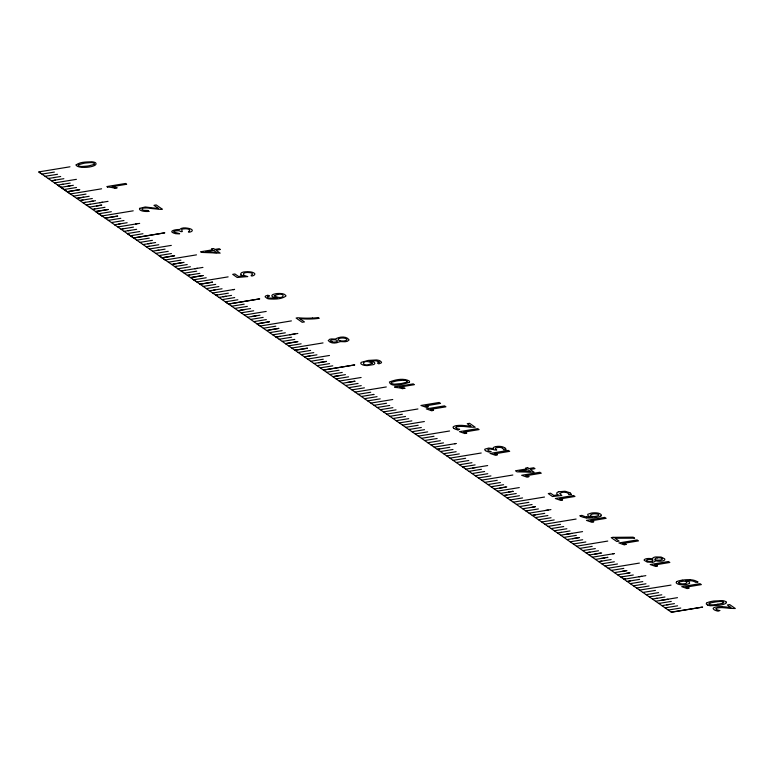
<?xml version="1.0" encoding="UTF-8"?>
<svg xmlns="http://www.w3.org/2000/svg" width="774" height="774" viewBox="0 0 774 774"><rect width="100%" height="100%" fill="white"/><g stroke="black" fill="none" stroke-linecap="round" stroke-linejoin="round"><path stroke-width="1.16" d="M139.746 208.332L145.231 206.977L156.416 208.322M706.701 603.072L707.233 602.723A9.868 3.425 0.7 0 1 708.558 602.172L709.574 601.862A20.704 7.179 0.7 0 1 713.754 601.03L722.568 600.624A5.399 1.877 0.7 0 1 725.151 601.301L726.167 602.027M409.049 382.424C404.686 383.759 390.706 388.209 389.409 381.998C395.408 379.666 403.07 377.896 409.078 380.856A5.844 2.032 0.7 0 1 409.098 382.433M406.756 382.143L402.287 383.353A39.077 13.555 0.7 0 1 400.613 383.633L394.295 384.165A3.793 1.316 0.7 0 1 391.731 382.23L396.201 381.031A39.271 13.622 0.7 0 1 398.407 380.663L403.98 380.218M93.886 164.494L89.416 165.704A39.271 13.622 0.7 0 1 87.21 166.071L81.657 166.516A3.793 1.316 0.7 0 1 78.6 164.62M78.745 164.649L83.873 163.285A39.077 13.555 0.7 0 1 85.546 163.014L91.119 162.569M722.732 603.12L723.661 602.54A2.312 0.803 0.7 0 0 723.496 601.998L723.361 601.93A2.661 0.919 0.7 0 0 721.919 601.543L720.062 601.495M458.073 429.899L459.65 429.26A6.956 2.419 0.7 0 1 456.35 428.274M719.752 610.531L718.175 611.16A8.92 3.096 0.7 0 1 714.073 609.689L713.212 608.77A4.702 1.635 0.7 0 1 713.512 607.977A6.25 2.167 0.7 0 1 716.56 606.922A9.975 3.464 0.7 0 1 722.074 606.681M709.855 603.207L708.955 603.71A2.477 0.861 0.7 0 0 709.013 604.281L709.1 604.359A2.225 0.774 0.7 0 0 710.039 604.697L711.558 604.842A6.782 2.351 0.7 0 0 712.69 604.833L713.638 604.784A19.853 6.889 0.7 0 0 717.808 604.262M490.871 451.523L489.216 452.103A9.133 3.164 0.7 0 1 485.675 450.691M558.789 491.771L565.039 491.258L569.896 492.738M69.97 166.797L38.7 171.925L40.761 173.357M41.912 174.111L54.374 172.08M45.076 176.308L57.537 174.285M53.706 177.614L60.701 176.482M54.509 177.507L48.24 178.513L49.052 178.407M54.538 180.197L63.865 178.688M51.403 180.719L55.341 180.09M54.567 182.916L76.403 179.345M57.731 185.121L63.187 184.212M61.668 184.493L70.192 183.09M60.894 187.318L61.678 187.192M60.923 187.347L70.221 185.779M67.938 186.186L73.356 185.296M64.058 189.524L76.52 187.492M79.654 189.669L67.222 191.72L79.683 189.698M58.398 185.634L70.347 193.955L101.588 188.808M114.987 188.217L117.203 187.85A16.196 5.621 0.7 0 0 112.095 186.679L126.704 184.26L125.562 183.467L106.822 186.563L107.557 187.076M73.549 196.122L86.011 194.1M76.713 198.328L83.718 197.167M77.526 198.221L89.174 196.296M80.66 200.398L92.338 198.502M79.877 200.534L83.041 200.04M90.045 201.579L93.141 201.066M84.608 202.469L95.502 200.698M83.041 202.73L85.421 202.362M87.578 204.704L102.565 202.237M86.204 204.936L90.355 204.278M99.885 202.701L108.031 201.356M89.368 207.132L101.791 205.081L96.402 206M92.522 209.338L94.883 208.951M94.128 209.096L104.993 207.306M98.849 213.74L111.321 211.708M102.013 215.946L133.225 210.818M108.341 220.348L120.812 218.316M111.504 222.544L123.975 220.522M118.586 224.102L127.139 222.719M114.668 224.75L120.173 223.87M114.707 224.77L115.49 224.644M117.832 226.946L136.921 223.802M135.585 224.044L139.668 223.376M120.996 229.152L123.347 228.765M122.602 228.911L133.467 227.121M124.159 231.358L129.626 230.449M128.107 230.729L136.63 229.327M127.323 233.555L139.794 231.523M130.487 235.76L142.948 233.729M133.65 237.957L164.823 232.819L133.689 237.976L127.546 233.758M136.814 240.163L149.276 238.131M139.978 242.359L152.439 240.337M147.834 243.791L155.603 242.533M143.142 244.565L150.959 243.297M148.666 246.374L158.767 244.739M146.305 246.761L149.469 246.267M149.469 248.967L171.306 245.397M152.633 251.173L158.873 250.137M156.58 250.544L165.094 249.141M155.797 253.369L168.258 251.337M158.96 255.575L171.422 253.543M162.124 257.771L174.556 255.72M162.153 257.8L174.585 255.749M165.288 259.977L196.49 254.859M168.451 262.173L180.913 260.151M171.615 264.379L182.5 262.579M173.221 264.137L184.077 262.347M187.24 264.553L174.779 266.585L176.385 266.343M177.943 268.781L190.404 266.749M177.972 268.801L178.765 268.675M197.467 268.278L181.106 270.987L185.267 270.329M194.787 268.752L202.943 267.407M184.27 273.183L196.731 271.161M189.785 275.002L187.434 275.389L199.895 273.357M203.03 275.534L190.597 277.585L203.059 275.563M193.761 279.791L206.223 277.76M228.127 276.869L196.925 281.988L192.813 279.182M200.089 284.193L212.521 282.142M200.118 284.213L212.55 282.162M203.252 286.399L215.714 284.368M206.416 288.596L218.878 286.564M213.489 290.153L222.041 288.77M209.58 290.801L215.075 289.921M212.744 292.998L234.541 289.408M233.216 289.65L234.58 289.428M215.907 295.204L217.475 294.942M215.936 295.223L228.369 293.172M219.071 297.4L226.076 296.248M223.009 296.781L231.532 295.378M222.235 299.606L234.696 297.574M225.398 301.812L237.86 299.78M228.562 304.008L259.735 298.87L228.591 304.027L226.472 302.615M231.726 306.214L244.187 304.182M234.89 308.41L247.351 306.388M240.404 310.229L250.515 308.584M238.053 310.616L245.097 309.484M242.001 312.686L253.678 310.79M241.217 312.812L242.813 312.58M244.381 315.018L266.208 311.438M247.545 317.214L256.097 315.802M251.482 316.595L260.006 315.192M250.708 319.42L263.17 317.388M253.872 321.626L266.333 319.594M257.026 323.822L269.458 321.771L257.065 323.842M291.401 320.9L260.19 326.028L258.11 324.625M263.353 328.224L275.825 326.202M266.517 330.43L278.95 328.379L268.907 330.063M269.681 332.627L282.152 330.604M272.845 334.832L285.316 332.801M276.008 337.038L295.097 333.884M276.047 337.058L280.169 336.371M289.699 334.803L297.845 333.459M279.172 339.235L291.643 337.203M283.129 341.305L282.336 341.44L294.807 339.409M285.5 343.637L297.932 341.586L285.538 343.666M288.663 345.843L301.134 343.811M291.827 348.039L323.039 342.921M298.154 352.451L310.616 350.419M301.318 354.647L313.78 352.615M306.843 356.466L316.943 354.821M304.482 356.853L309.977 355.972M307.646 359.049L329.482 355.479M310.809 361.255L323.271 359.223M313.973 363.451L326.405 361.4M318.695 362.706L326.435 361.429M317.137 365.657L329.598 363.625M320.301 367.853L332.762 365.831M354.637 364.912L323.464 370.059L354.666 364.941M326.628 372.265L339.089 370.233M329.792 374.461L342.253 372.429M345.417 374.635L332.955 376.667L339.225 375.661M336.119 378.863L348.581 376.841M339.283 381.069L361.119 377.489M342.447 383.265L354.879 381.214M347.168 382.52L354.908 381.243M345.61 385.471L358.072 383.44M348.774 387.677L361.235 385.646M351.938 389.873L364.399 387.842M355.102 392.079L386.303 386.952M358.265 394.276L370.727 392.254M402.644 388.625L404.86 388.258M361.429 396.482L373.861 394.43M373.116 394.576L373.89 394.45M364.593 398.678L377.054 396.656M367.756 400.884L380.218 398.852M370.92 403.08L392.757 399.51M374.084 405.286L386.545 403.254M377.248 407.492L389.709 405.46M380.411 409.688L392.873 407.656M383.575 411.894L396.036 409.862M386.739 414.09L417.941 408.972M389.903 416.296L402.364 414.264M393.066 418.492L405.528 416.47M396.23 420.698L408.691 418.666M399.394 422.904L411.855 420.872M402.557 425.1L424.384 421.53M405.721 427.306L418.183 425.274M408.885 429.502L421.346 427.48M408.914 429.531L409.698 429.396M412.049 431.708L424.51 429.676M415.212 433.904L427.674 431.882M418.366 436.11L449.578 430.992M421.53 438.307L434.001 436.284M424.694 440.512L437.165 438.481M427.858 442.718L440.329 440.687M431.021 444.915L443.492 442.883M454.628 443.744L455.992 443.521M434.185 447.12L456.021 443.541M437.349 449.317L449.82 447.295M437.387 449.346L439.738 448.949M440.512 451.523L452.983 449.491M443.676 453.719L456.147 451.697M446.84 455.925L459.311 453.893M450.004 458.131L481.215 453.003M453.167 460.327L465.638 458.295M456.331 462.533L468.792 460.501M459.495 464.729L471.956 462.707M465.019 466.548L462.659 466.935L475.12 464.903M465.822 469.131L487.659 465.561M472.711 468.028L475.439 467.573M468.986 471.337L481.447 469.305M472.15 473.533L484.611 471.511M475.313 475.739L487.775 473.707M478.477 477.945L490.939 475.913M481.641 480.141L512.843 475.023M484.805 482.347L497.266 480.315M487.968 484.543L500.43 482.521M492.699 486.488L491.132 486.749L503.593 484.718M494.296 488.945L506.757 486.923M499.791 488.075L505.983 487.049M497.459 491.151L519.296 487.581M508.412 492.071L513.056 491.306M500.623 493.357L513.085 491.326M516.248 493.522L503.787 495.554L506.951 495.06M506.951 497.759L519.412 495.728M510.114 499.956L522.576 497.934M513.278 502.162L544.48 497.043M516.442 504.358L528.903 502.336M519.606 506.564L532.067 504.532M522.769 508.77L535.202 506.718M532.135 507.251L535.231 506.738M526.717 510.84L525.933 510.966L538.394 508.934M545.457 510.463L550.933 509.592M529.097 513.172L548.205 510.037M533.044 515.242L544.722 513.346M532.26 515.368L535.424 514.874M535.424 517.574L547.886 515.542M538.588 519.77L551.049 517.748M541.752 521.976L554.213 519.944M544.915 524.172L576.117 519.054M548.079 526.378L560.54 524.346M551.243 528.584L563.704 526.552M554.407 530.78L566.868 528.748M557.57 532.986L561.479 532.338M559.95 532.618L570.032 530.954M560.734 535.182L582.561 531.612M566.258 534.302L571.705 533.402M563.898 537.388L576.359 535.356M572.518 538.685L579.494 537.533L567.061 539.584M570.225 541.79L582.687 539.759M573.389 543.996L585.85 541.964M576.553 546.192L607.754 541.074M579.707 548.398L592.178 546.367M582.87 550.595L595.341 548.572M586.034 552.8L589.952 552.152M587.64 552.559L598.505 550.769M589.198 554.997L601.669 552.975M594.703 554.126L600.885 553.1M612.805 553.826L614.169 553.604M592.362 557.203L614.198 553.623M600.992 558.499L607.958 557.357L607.213 557.503M595.525 559.399L604.891 557.89M600.266 561.344L611.16 559.573M598.689 561.605L601.853 561.111M601.853 563.811L614.324 561.779M605.016 566.007L617.488 563.975M608.18 568.213L639.392 563.085M611.344 570.409L623.815 568.387M622.296 571.328L626.94 570.564L614.508 572.615M617.671 574.811L630.104 572.76L626.263 573.428M620.835 577.017L623.196 576.63M622.441 576.785L633.296 574.985M623.999 579.223L625.382 578.991M639.014 576.746L645.835 575.643M624.028 579.242L641.752 576.32M628.74 581.158L639.624 579.387M627.163 581.419L630.326 580.926M642.788 581.593L630.326 583.625L631.149 583.519M633.49 585.821L645.951 583.799M636.654 588.027L649.115 585.995M671.019 585.105L639.614 590.088M697.906 582.019L695.749 582.377A6.182 2.148 0.7 0 0 695.342 582.087L693.436 581.245A6.008 2.08 0.7 0 0 690.176 580.674M642.981 592.429L655.443 590.398M646.174 594.655L658.606 592.603M650.092 596.706L649.309 596.831L661.77 594.8M652.472 599.037L657.165 598.263M655.636 598.544L664.934 597.006M655.636 601.234L677.473 597.663M661.16 600.353L667.962 599.231M658.8 603.439L671.261 601.408M658.829 603.459L659.622 603.333M666.646 604.862L674.425 603.614M661.964 605.636L669.007 604.504M665.127 607.842L677.589 605.81M668.291 610.038L680.752 608.016M652.521 562.253L647.248 562.108L644.2 560.308A4.499 1.558 0.7 0 1 644.423 559.573A5.108 1.771 0.7 0 1 646.89 558.625A4.992 1.732 0.7 0 1 649.541 558.489A6.105 2.119 0.7 0 1 652.521 558.944M519.325 471.211L528.062 469.828L530.596 471.589M180.816 231.629C185.315 232.103 177.846 228.93 184.628 228.814C185.983 228.494 191.565 229.21 189.127 231.136C185.402 233.68 197.07 231.174 189.988 228.678C186.747 227.904 181.958 226.985 179.452 229.626C177.672 228.998 165.81 231.078 175.543 233.671C189.098 234.561 163.633 231.484 178.581 230.71A5.254 1.819 0.7 0 1 180.652 231.494M571.096 494.402L568.687 494.528A8.35 2.893 0.7 0 0 567.797 493.125A4.644 1.606 0.7 0 0 565.436 492.322M519.373 471.25L530.548 471.598M728.711 607.3L731.004 607.571L727.328 604.968L729.669 604.581L735.3 608.509L730.037 608.383A48.51 16.825 0.7 0 0 723.245 607.706A8.572 2.97 0.7 0 0 718.233 607.822A4.218 1.461 0.7 0 0 716.26 608.49M707.542 605.016L706.42 604.165A5.234 1.819 0.7 0 1 706.701 603.072M269.236 295.939L267.872 295.184L265.927 295.852A5.263 1.829 0.7 0 0 265.163 296.877L267.253 298.483A6.066 2.109 0.7 0 0 269.013 298.928C274.538 299.267 281.078 299.364 285.79 296.239A6.279 2.177 0.7 0 0 285.819 295.494L284.377 294.333A6.008 2.09 0.7 0 0 280.778 293.52L279.888 293.472A8.069 2.796 0.7 0 0 275.776 293.733L273.551 294.275A6.25 2.167 0.7 0 0 272.225 295.02L271.858 295.649A5.621 1.945 0.7 0 0 272.071 296.268L272.516 296.674A6.173 2.148 0.7 0 0 274.402 297.458A5.602 1.945 0.7 0 0 276.095 297.767L277.286 297.864L269.516 298.145A3.735 1.296 0.7 0 1 267.62 296.626M558.18 494.838L553.816 495.447L550.585 493.202L548.253 493.58L552.491 496.531L561.837 495.486L559.66 493.589L562.001 492.38A4.383 1.519 0.7 0 1 565.455 492.303M504.832 447.894L503.497 447.178A6.385 2.216 0.7 0 0 500.836 446.472A5.979 2.07 0.7 0 0 496.134 446.54M557.715 494.557L557.744 494.576A7.595 2.632 0.7 0 1 556.883 492.777A5.534 1.916 0.7 0 1 558.799 491.771M299.828 318.704L304.453 321.926L302.199 322.294L296.084 318.037L297.913 317.737A32.102 11.136 0.7 0 0 312.551 318.008M671.251 612.099L702.628 607.097L671.426 612.273L70.347 193.955M39 172.08L70.182 193.781M95.918 211.747L101.984 215.975M159.183 255.778L165.259 260.006M697.78 581.932L697.471 581.719A10.255 3.56 0.7 0 0 697.287 581.613L695.023 580.597A8.969 3.115 0.7 0 0 690.156 579.736M241.004 274.983C239.069 271.413 247.09 271.693 249.363 271.771A6.492 2.254 0.7 0 1 253.475 272.719C258.013 274.451 250.041 277.576 251.24 275.08C254.036 274.596 251.569 272.39 249.886 272.651C243.026 271.703 240.443 274.993 247.767 276.57L237.192 277.479L232.674 274.335L234.938 273.967L238.518 276.453L243.916 275.989A6.627 2.303 0.7 0 1 240.966 274.983M485.559 450.7L484.901 450.062A4.741 1.645 0.7 0 1 484.93 449.143L488.684 448.059L493.367 448.649A5.321 1.848 0.7 0 1 493.56 447.459A5.447 1.887 0.7 0 1 496.163 446.569M590.378 515.755C590.194 513.491 596.338 513.394 598.457 514.429A3.357 1.161 0.7 0 1 598.35 515.532A7.875 2.728 0.7 0 1 595.216 516.403A3.706 1.287 0.7 0 1 590.475 515.823M453.903 428.428L453.109 427.5A4.702 1.635 0.7 0 1 453.409 426.716A6.25 2.167 0.7 0 1 456.457 425.652M148.889 211.312L148.086 210.46L143.538 210.325L141.826 209.164L143.229 208.08L147.012 207.945A35.923 12.461 0.7 0 1 151.627 208.535L160.644 209.406A4.779 1.654 0.7 0 0 162.385 209.232L156.213 204.936L153.958 205.313L158.593 208.545A9.569 3.319 0.7 0 1 156.425 208.312M716.608 609.506A3.638 1.258 0.7 0 1 716.163 608.49M719.772 610.522A6.956 2.419 0.7 0 1 716.453 609.544M722.084 606.661A33.398 11.591 0.7 0 1 728.702 607.309M720.043 601.475A17.986 6.24 0.7 0 0 714.721 602.114A17.599 6.105 0.7 0 0 709.777 603.178M707.542 605.016A5.544 1.925 0.7 0 0 710.474 605.752L719.356 605.258A20.53 7.121 0.7 0 0 723.003 604.494L723.709 604.281A10.565 3.667 0.7 0 0 725.393 603.614L726.07 603.139A5.283 1.829 0.7 0 0 726.167 602.027M722.829 603.149A17.251 5.989 0.7 0 1 717.779 604.233M299.906 318.607A29.238 10.139 0.7 0 0 319.246 318.308L318.143 317.553A26.529 9.201 0.7 0 1 312.59 318.085M267.572 296.616A5.079 1.761 0.7 0 1 269.275 295.968M148.966 211.379A7.063 2.448 0.7 0 1 141.758 210.809A7.063 2.448 0.7 0 1 139.726 208.332M107.576 187.018A12.955 4.499 0.7 0 1 114.823 188.275M91.148 162.511A3.909 1.355 0.7 0 1 94.031 164.523M685.638 580.771A10.168 3.531 0.7 0 1 690.166 580.703M685.706 580.79A5.544 1.925 0.7 0 1 689.286 581.874L689.605 583.412L686.296 584.573A7.788 2.699 0.7 0 1 680.994 584.757A6.289 2.187 0.7 0 1 677.308 583.76L676.486 583.161A5.641 1.954 0.7 0 1 676.834 581.661M679.108 582.251A3.028 1.055 0.7 0 0 678.953 583.257C681.033 584.109 687.051 584.447 686.954 581.942A3.831 1.335 0.7 0 0 683.742 581.187A2.912 1.006 0.7 0 0 682.591 581.313A9.036 3.135 0.7 0 0 679.175 582.174M676.708 581.632A11.291 3.918 0.7 0 1 682.223 580.2M682.204 580.171A14.822 5.147 0.7 0 1 690.166 579.687M655.326 560.637A6.337 2.196 0.7 0 0 662.012 561.063A5.341 1.858 0.7 0 0 664.614 559.921A6.028 2.09 0.7 0 0 664.537 558.77L661.112 557.057L655.597 556.951A5.302 1.838 0.7 0 0 653.188 557.754A7.014 2.428 0.7 0 0 652.637 558.925M657.223 557.851A3.551 1.229 0.7 0 1 661.993 558.451M662.08 558.441A3.657 1.267 0.7 0 1 660.193 560.086A4.47 1.548 0.7 0 1 655.162 559.699M657.31 557.909A3.957 1.374 0.7 0 0 655.278 558.615A6.598 2.293 0.7 0 0 655.191 559.708M648.806 561.479A3.057 1.064 0.7 0 1 647.025 560.869A2.864 0.997 0.7 0 1 646.745 560.028A3.599 1.248 0.7 0 1 648.486 559.515A4.015 1.393 0.7 0 1 652.772 559.805A6.037 2.09 0.7 0 1 652.695 560.753A3.26 1.132 0.7 0 1 648.97 561.421M655.181 560.657A5.389 1.867 0.7 0 1 652.598 562.301M591.955 516.974A8.862 3.077 0.7 0 1 586.827 516.935M591.897 516.955A5.737 1.993 0.7 0 1 588.037 515.842L587.727 514.313L591.23 513.104A8.03 2.786 0.7 0 1 596.502 512.881A5.902 2.051 0.7 0 1 599.976 513.752L601.011 514.468A6.144 2.129 0.7 0 1 600.75 516.045M586.808 516.964A5.65 1.964 0.7 0 1 585.105 516.684L581.884 515.368L579.774 515.726A13.545 4.702 0.7 0 0 582.406 516.993A9.898 3.435 0.7 0 0 586.218 517.854M595.912 517.477A13.642 4.731 0.7 0 1 586.17 517.922M600.856 516.064A10.497 3.638 0.7 0 1 595.951 517.487M569.79 492.757A10.043 3.483 0.7 0 1 571.173 494.402M504.725 447.914A9.636 3.348 0.7 0 1 506.051 449.655L503.448 449.752A7.837 2.719 0.7 0 0 502.607 448.31M502.558 448.31A4.509 1.567 0.7 0 0 500.246 447.44A3.802 1.316 0.7 0 0 497.459 447.556M495.399 448.417A3.706 1.287 0.7 0 1 497.489 447.575M495.466 448.427A5.408 1.877 0.7 0 0 496.095 449.559L496.714 449.994L494.102 449.907A5.002 1.732 0.7 0 0 492.148 449.181M492.187 449.162A3.164 1.093 0.7 0 0 489.274 449.123L487.746 449.713L488.123 450.555A6.879 2.39 0.7 0 0 490.88 451.513M456.505 428.245A3.638 1.258 0.7 0 1 456.06 427.219M456.157 427.229A4.218 1.461 0.7 0 1 458.179 426.6M458.131 426.561A8.572 2.97 0.7 0 1 463.113 426.484M463.142 426.435A48.51 16.825 0.7 0 1 469.915 427.132L475.197 427.238L469.566 423.32L467.225 423.707L470.96 426.3L468.609 426.029A33.398 11.591 0.7 0 0 461.981 425.4M458.044 429.909A8.92 3.096 0.7 0 1 453.97 428.419M456.428 425.632A9.975 3.464 0.7 0 1 461.972 425.419M403.999 380.16A3.909 1.355 0.7 0 1 406.901 382.172M402.48 388.683A12.955 4.499 0.7 0 0 395.224 387.435L394.469 386.971L413.21 383.875L414.361 384.678L399.752 387.087A16.196 5.621 0.7 0 1 404.812 388.277M328.34 340.57C330.401 343.656 335.79 343.55 338.906 341.982C341.102 340.724 346.791 343.279 349.074 339.931C346.887 336.1 340.086 336.564 336.487 338.451C335.577 340.25 329.859 337.3 328.34 340.57M372.333 363.161C360.481 369.208 360.839 357.356 372.333 363.161M274.286 295.774C284.958 301.744 287.009 289.998 274.286 295.774M379.221 362.097L377.422 363.083L378.786 363.848L380.76 363.18A5.128 1.78 0.7 0 0 381.524 362.174L379.879 360.752A6.395 2.216 0.7 0 0 376.358 359.958L368.25 360.423L361.381 362.3A6.463 2.245 0.7 0 0 360.936 362.793A6.86 2.38 0.7 0 0 360.819 363.141A6.598 2.293 0.7 0 0 361.342 364.128L362.687 364.873A5.95 2.061 0.7 0 0 364.196 365.289L365.396 365.473A6.318 2.187 0.7 0 0 367.369 365.589L373.523 364.593A6.134 2.129 0.7 0 0 374.19 364.215A6.531 2.264 0.7 0 0 374.742 363.596A5.631 1.954 0.7 0 0 374.597 362.774A6.502 2.254 0.7 0 0 374.142 362.358A5.747 1.993 0.7 0 0 372.478 361.651A5.969 2.07 0.7 0 0 369.45 361.197L376.087 360.752L379.221 362.097M76.094 164.997C77.729 169.525 99.682 167.049 95.55 162.743A5.844 2.032 0.7 0 0 91.893 161.766C86.727 162.056 80.37 161.65 76.113 164.91M428.167 406.824L426.416 407.385L420.93 405.47L439.168 402.461L440.59 403.409L424.878 406.002L428.167 406.824M433.527 410.249L431.786 410.81L426.29 408.885L444.537 405.876L445.959 406.824L430.238 409.417L433.527 410.249M466.693 433.005L464.942 433.566L459.456 431.65L477.693 428.641L479.125 429.589L463.403 432.182L466.693 433.005M497.295 454.764L495.554 455.325L490.058 453.409L508.305 450.4L509.727 451.348L494.006 453.941L497.295 454.764M528.874 476.629L527.123 477.19L521.637 475.275L539.875 472.266L541.297 473.214L525.585 475.807L528.874 476.629M562.572 499.869L560.821 500.43L555.335 498.514L573.573 495.505L574.995 496.453L559.283 499.046L562.572 499.869M593.706 521.753L591.965 522.315L586.469 520.399L604.717 517.39L606.139 518.338L590.427 520.931L593.706 521.753M626.098 544.306L624.347 544.877L618.861 542.951L637.099 539.942L638.531 540.891L622.809 543.483L626.098 544.306M657.436 565.881L655.694 566.442L650.208 564.527L668.446 561.518L669.868 562.466L654.156 565.059L657.436 565.881M688.966 588.027L687.215 588.588L681.73 586.673L699.967 583.664L701.389 584.612L685.677 587.205L688.966 588.027M108.118 209.483L95.686 211.534L108.157 209.512M117.609 216.091L105.177 218.142L117.648 216.11M213.576 248.551L211.428 248.909L212.686 249.779L200.601 251.773L201.521 252.411L220.145 253.127L215.975 250.225L220.377 249.499L219.236 248.706L214.833 249.431L213.576 248.551M213.827 250.583L205.516 251.947L216.855 252.692L213.827 250.583M307.423 348.194L294.991 350.245L307.452 348.213M527.704 467.757L525.585 468.106L526.746 468.909L515.474 470.766L517.032 471.859L534.05 472.169L530.18 469.479L535.018 468.676L533.702 467.767L528.865 468.56L527.704 467.757M612.989 537.34L611.208 537.63L616.791 541.51L619.123 541.132L615.011 538.259L634.632 538.182L633.171 537.166L612.989 537.34M332.152 341.905A3.435 1.19 0.7 0 0 337.396 340.986A3.435 1.19 0.7 0 0 332.327 339.844A3.435 1.19 0.7 0 0 332.152 341.905M340.231 340.753A4.354 1.509 0.7 0 0 346.887 339.602A4.354 1.509 0.7 0 0 340.492 338.141A4.354 1.509 0.7 0 0 340.231 340.753"/></g></svg>
